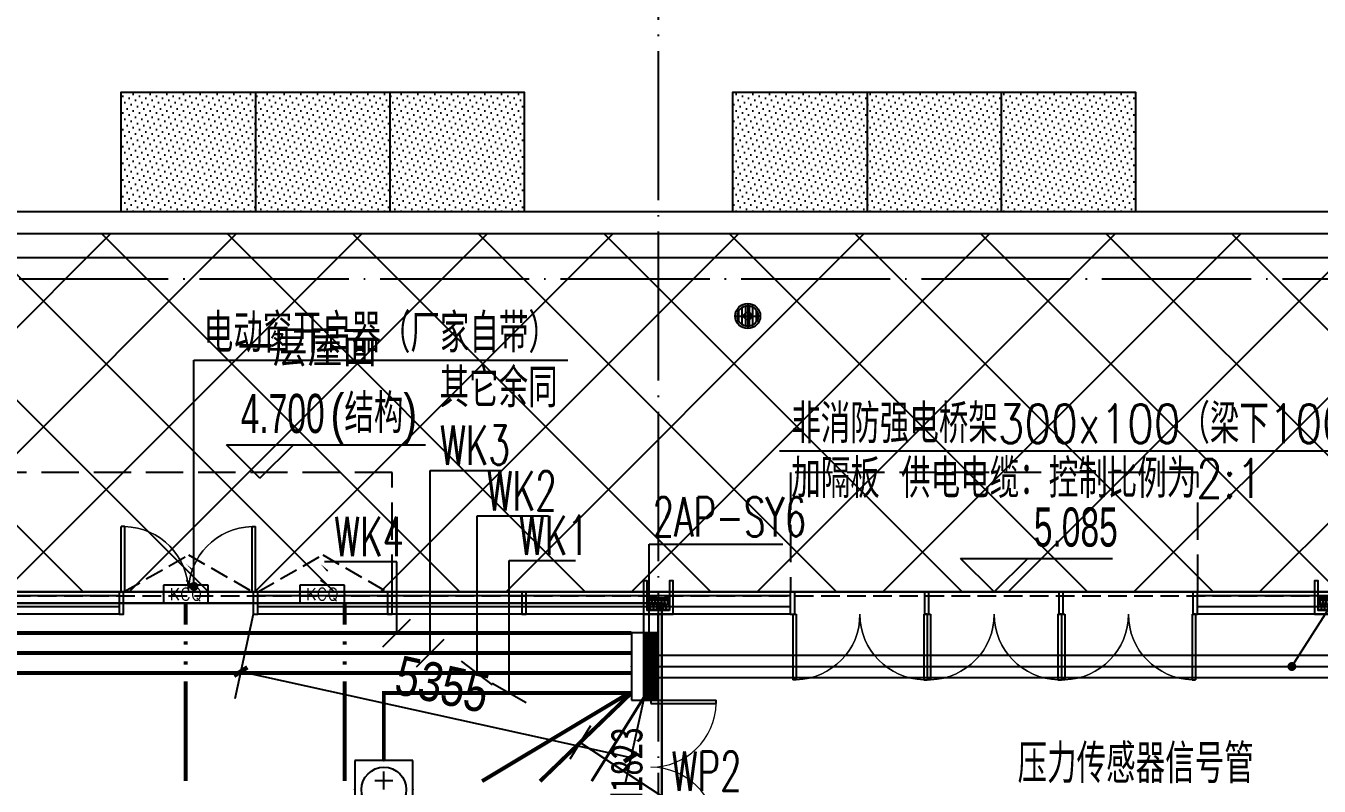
# Model space of a CAD drawing. Extents: x -233336 to 840473, y -28113 to 330904.
# Drawn here: x 14920 to 32262, y 107996 to 118191 of the extents above; entities that cross this region are included whole.
import ezdxf
from ezdxf.enums import TextEntityAlignment as Align
from ezdxf.xclip import XClip

# ---------------------------------------------------------------- set-up
doc = ezdxf.new("R2010")
doc.units = 0
doc.header["$LTSCALE"] = 1000
doc.header["$XCLIPFRAME"] = 2
for name, pattern in [('104-14# 核心筒$0$DOTE', [2.42, 2, -0.2, 0.02, -0.2]), ('14#楼幕墙$0$DASH', [0.35, 0.25, -0.1]), ('X-104 14#平面$0$$0$DASH', [0.35, 0.25, -0.1])]:
    doc.linetypes.add(name, pattern=pattern)
doc.layers.get('0').update_dxf_attribs({"linetype": 'CONTINUOUS'})
doc.layers.get('Defpoints').update_dxf_attribs({"linetype": 'CONTINUOUS'})
for name, color, linetype in [('104-14# 核心筒$0$A_AXIS-轴线', 8, '104-14# 核心筒$0$DOTE'), ('14#楼幕墙$0$A-C_玻璃幕墙', 8, 'CONTINUOUS'), ('14#楼幕墙$0$A-C_窗', 8, 'CONTINUOUS'), ('14#楼幕墙$0$A-C_门', 8, 'CONTINUOUS'), ('CABLETRAY', 130, 'CONTINUOUS'), ('CABLETRAY_DIM', 80, 'CONTINUOUS'), ('CABLETRAY_DOTE', 160, 'CONTINUOUS'), ('DIM-动力', 80, 'CONTINUOUS'), ('DIM-插座', 80, 'CONTINUOUS'), ('EQUIP-动力', 80, 'CONTINUOUS'), ('EQUIP-箱柜', 80, 'CONTINUOUS'), ('TEL_LEAD', 80, 'CONTINUOUS'), ('WIRE-动力', 50, 'CONTINUOUS'), ('WIRE-插座', 160, 'CONTINUOUS'), ('X-104 14#平面$0$01-标注_尺寸', 8, 'CONTINUOUS'), ('X-104 14#平面$0$01-标注_标高', 8, 'CONTINUOUS'), ('X-104 14#平面$0$02-TEXT_标注', 9, 'CONTINUOUS'), ('X-104 14#平面$0$02-TEXT_门窗', 9, 'CONTINUOUS'), ('X-104 14#平面$0$A-C_玻璃幕墙', 8, 'CONTINUOUS'), ('X-104 14#平面$0$A-C_门', 8, 'CONTINUOUS'), ('X-104 14#平面$0$A-O_分水线', 8, 'CONTINUOUS'), ('X-104 14#平面$0$A-O_屋面', 8, 'CONTINUOUS'), ('X-104 14#平面$0$A-TECH_结构', 8, 'CONTINUOUS'), ('X-104 14#平面$0$A_STR-砌块墙', 7, 'CONTINUOUS'), ('X-104 14#平面$0$EH_玻璃', 8, 'CONTINUOUS')]:
    doc.layers.add(name, color=color, linetype=linetype)
for name, color, linetype, plot in [('14#楼幕墙$0$04-不打印_辅助线', 8, 'CONTINUOUS', False), ('2019.06.25燃气表间不打印', 7, 'CONTINUOUS', False), ('X-104 14#平面$0$04-不打印_辅助线', 8, 'CONTINUOUS', False), ('X-104 14#平面$0$降板', 8, 'CONTINUOUS', False)]:
    doc.layers.add(name, color=color, linetype=linetype, plot=plot)
doc.layers.add('X-104 14#平面$0$000套内', color=8, linetype='CONTINUOUS', lineweight=30)
doc.styles.add('_TCH_LABEL', font='COMPLEX', dxfattribs={"bigfont": 'GBCBIG'})
doc.styles.add('_TEL_DIM', font='ROMANS2', dxfattribs={"width": 0.8, "height": 3.5, "bigfont": 'HZDF2'})
doc.styles.get("Standard").update_dxf_attribs({"font": 'GBENOR', "bigfont": 'GBCBIG'})
doc.styles.add('X-104 14#平面$0$_TCH_DIM', font='ros.shx', dxfattribs={"width": 0.8, "bigfont": 'jd.shx'})
doc.styles.add('X-104 14#平面$0$_TCH_DIM_T3', font='ros.shx', dxfattribs={"width": 0.8, "bigfont": 'jd.shx'})
doc.styles.add('X-104 14#平面$0$_TCH_WINDOW', font='STXIHEI.TTF', dxfattribs={"width": 0.75, "height": 3.5})
doc.styles.add('X-104 14#平面$0$Standard', font='STXIHEI.TTF', dxfattribs={"width": 0.8})
doc.dimstyles.new('X-104 14#平面$0$_TCH_ARCH&&150', dxfattribs={"dimtxt": 525, "dimasz": 150, "dimexe": 375, "dimexo": 450, "dimgap": 150, "dimtad": 1, "dimdec": 0, "dimzin": 0, "dimdsep": 46, "dimtxsty": 'X-104 14#平面$0$_TCH_DIM_T3', "dimblk": 'X-104 14#平面$0$_ArchTick', "dimcen": 0.09, "dimclrt": 7, "dimazin": 2, "dimtfac": 1, "dimtdec": 0, "dimtix": 1, "dimtmove": 2, "dimatfit": 3, "dimfxl": 0, "dimtolj": 1, "dimtzin": 0, "dimarcsym": 0})

# ---------------------------------------------------------------- blocks, each defined once
blk = doc.blocks.new('*X5')
at = {"color": 0}
for p, q in [((-250, 32.8), (-182.8, 100)), ((-250, 68.2), (-218.2, 100)), ((-247.5, 0), (-147.5, 100)), ((-212.1, 0), (-112.1, 100)), ((-176.8, 0), (-76.8, 100)), ((-141.4, 0), (-41.4, 100)), ((-106.1, 0), (-6.1, 100)), ((-70.7, 0), (29.3, 100)), ((-35.4, 0), (64.6, 100)), ((0, 0), (100, 100)), ((35.4, 0), (135.4, 100)), ((70.7, 0), (170.7, 100)), ((106.1, 0), (206.1, 100)), ((141.4, 0), (241.4, 100)), ((176.8, 0), (250, 73.2)), ((212.1, 0), (250, 37.9)), ((247.5, 0), (250, 2.5))]:
    blk.add_line(p, q, dxfattribs=at)
blk = doc.blocks.new('$equip$00001414')
for p, q in [((0.75, 0.6), (-0.75, 0.6)), ((-0.75, 0.6), (-0.75, 0)), ((0.75, 0), (0.75, 0.6)), ((-0.75, 0.3), (0.75, 0.3)), ((-0.75, 0), (0.75, 0))]:
    blk.add_line(p, q)
at = {"const_width": 0.3}
blk.add_lwpolyline([(-0.75, 0.15), (0.75, 0.15)], dxfattribs=at)
for p in [(0, 0.6), (-0.75, 0.3), (0.75, 0.3), (0, 0)]:
    blk.add_point(p)
at = {"xscale": 0.00300000000061118, "yscale": 0.00300000000061118, "zscale": 0.00300000000061118}
blk.add_blockref('*X5', (0, 0), dxfattribs=at)
at = {"style": '_TCH_LABEL', "flags": 9}
blk.add_attdef('A', (0, 0), '', height=0.00002, dxfattribs=at)
blk = doc.blocks.new('14#楼幕墙$0$A$C678332E3')
blk.add_lwpolyline([(0, 0), (60, 0), (60, 300), (0, 300)], close=True)
blk = doc.blocks.new('14#楼幕墙$0$$LinePat$岩棉板')
at = {"color": 0}
for p, q in [((0, -17), (12, -67)), ((12, -67), (24, -17))]:
    blk.add_line(p, q, dxfattribs=at)
for centre, start, end in [((12, -17), 0, 180), ((0, -67), 270, 0), ((24, -67), 180, 270)]:
    blk.add_arc(centre, 12, start, end, dxfattribs=at)
at = {"layer": 'Defpoints'}
blk.add_point((0, 0.1), dxfattribs=at)
at = {"layer": 'Defpoints', "color": 0}
blk.add_point((24, -84), dxfattribs=at)
blk = doc.blocks.new('*U155')
blk.add_lwpolyline([(300, 0), (0, 0), (0, 150), (300, 150)], close=True)
at = {"color": 8, "xscale": -1.785714284225998, "yscale": 1.782568518697715, "zscale": 1.782568518697715, "rotation": 180}
for p in [(0, 0), (43, 0), (86, 0), (129, 0), (171, 0), (214, 0), (257, 0)]:
    blk.add_blockref('14#楼幕墙$0$$LinePat$岩棉板', p, dxfattribs=at)
blk = doc.blocks.new('14#楼幕墙$0$A$C07E80D9E')
blk.add_lwpolyline([(-350, -50), (-50, -50), (-50, -450), (0, -450), (0, 0), (-400, 0), (-400, -450), (-350, -450)], close=True)
for points in [[(-50, -200), (-350, -200)], [(-50, -220), (-350, -220)]]:
    blk.add_lwpolyline(points)
at = {"layer": '14#楼幕墙$0$A-C_玻璃幕墙', "rotation": 180}
blk.add_blockref('*U155', (-50, -50), dxfattribs=at)
blk = doc.blocks.new('14#楼幕墙$0$A$C09283E46')
for name, p, rotation in [('14#楼幕墙$0$A$C678332E3', (-23361, 23451), 357.5000000000006), ('14#楼幕墙$0$A$C678332E3', (-21563, 23372), 357.5000000000006), ('14#楼幕墙$0$A$C678332E3', (-19765, 23294), 357.5000000000006), ('14#楼幕墙$0$A$C07E80D9E', (-16338, 23144), 177.5000000000001), ('14#楼幕墙$0$A$C678332E3', (-17967, 23215), 357.5000000000006), ('14#楼幕墙$0$A$C678332E3', (-14370, 23058), 357.5000000000006), ('14#楼幕墙$0$A$C678332E3', (-12572, 22980), 357.5000000000006), ('14#楼幕墙$0$A$C678332E3', (-10773, 22901), 357.5000000000006), ('14#楼幕墙$0$A$C678332E3', (-8975, 22823), 357.5000000000006), ('14#楼幕墙$0$A$C07E80D9E', (-7347, 22751), 177.5000000000001)]:
    blk.add_blockref(name, p, dxfattribs=dict(rotation=rotation))
blk = doc.blocks.new('14#楼幕墙$0$A$C22714246')
at = {"linetype": '14#楼幕墙$0$DASH'}
blk.add_lwpolyline([(1740, 497), (870, 0), (0, 497)], dxfattribs=at)
at = {"layer": '14#楼幕墙$0$A-C_玻璃幕墙', "color": 1}
blk.add_lwpolyline([(899, 122, 0, 25, 0), (802, 217, 0, 0, 0), (900, 340, 25, 0, 0), (796, 422, 0, 0, 0)], format="xyseb", dxfattribs=at)
blk = doc.blocks.new('14#楼幕墙$0$$DorLib2D$00000002')
for p, q in [((-0.5, 0), (-0.5, 0.4875)), ((-0.475, 0.4875), (-0.5, 0.4875)), ((-0.475, 0), (-0.475, 0.4875)), ((0.475, 0), (0.475, 0.4875)), ((0.475, 0.4875), (0.5, 0.4875)), ((0.5, 0), (0.5, 0.4875)), ((-0.5, 0), (-0.475, 0)), ((0.5, 0), (0.475, 0))]:
    blk.add_line(p, q)
at = {"lineweight": 13}
for centre, start, end in [((-0.4875, 0), 0, 88.53072), ((0.4875, 0), 91.46928, 180)]:
    blk.add_arc(centre, 0.4875, start, end, dxfattribs=at)
blk = doc.blocks.new('14#楼幕墙')
at = {"layer": '14#楼幕墙$0$A-C_玻璃幕墙'}
for p, q in [((86987, 110600), (8392, 110600)), ((16170, 110550), (8433, 110550)), ((25170, 110550), (18030, 110550)), ((37830, 110550), (30630, 110550)), ((16170, 110400), (8554, 110400)), ((16170, 110300), (8635, 110300)), ((25170, 110400), (18030, 110400)), ((25170, 110300), (18030, 110300)), ((37830, 110400), (30630, 110400)), ((37830, 110300), (30630, 110300))]:
    blk.add_line(p, q, dxfattribs=at)
at = {"layer": '14#楼幕墙$0$A-C_玻璃幕墙', "linetype": '14#楼幕墙$0$DASH', "ltscale": 2}
for points in [[(14370, 110600), (19830, 110600), (19830, 112200), (14370, 112200)], [(25175, 110600), (30635, 110600), (30635, 112200), (25175, 112200)]]:
    blk.add_lwpolyline(points, close=True, dxfattribs=at)
at = {"layer": '14#楼幕墙$0$04-不打印_辅助线', "rotation": 180}
blk.add_blockref('14#楼幕墙$0$A$C22714246', (17970, 111097), dxfattribs=at)
at = {"layer": '14#楼幕墙$0$A-C_玻璃幕墙', "rotation": 2.499999999999448}
blk.add_blockref('14#楼幕墙$0$A$C09283E46', (40532, 87891), dxfattribs=at)
at = {"layer": '14#楼幕墙$0$A-C_窗', "rotation": 180}
blk.add_blockref('14#楼幕墙$0$A$C22714246', (19770, 111097), dxfattribs=at)
at = {"layer": '14#楼幕墙$0$A-C_门', "xscale": -1800, "zscale": 100}
for p, yscale in [((17100, 110600), 1800), ((26105, 110300), -1800), ((27905, 110300), -1800), ((29705, 110300), -1800)]:
    blk.add_blockref('14#楼幕墙$0$$DorLib2D$00000002', p, dxfattribs=dict(at, yscale=yscale))
blk = doc.blocks.new('104-14# 核心筒')
at = {"layer": '104-14# 核心筒$0$A_AXIS-轴线'}
for p, q in [((23400, 139633.6), (23400, 80554.9)), ((-9370.1, 114800), (120259.9, 114800))]:
    blk.add_line(p, q, dxfattribs=at)
blk = doc.blocks.new('X-104 14#平面$0$ydl')
h = blk.add_hatch()
h.set_pattern_fill('ANSI31', color=8, scale=30, angle=45)
h.set_pattern_definition([(90, (0, 0), (-47.625, 1e-14), [])])
edge = h.paths.add_edge_path()
edge.add_arc((0, 0), 138, 0, 360)
for radius in [168, 138]:
    blk.add_circle((0, 0), radius)
at = {"layer": 'X-104 14#平面$0$04-不打印_辅助线'}
for p, q in [((-168, 0), (168, 0)), ((0, 168), (0, -168))]:
    blk.add_line(p, q, dxfattribs=at)
blk = doc.blocks.new('X-104 14#平面$0$d3d3d3')
blk.add_circle((-91300, 25200), 50)
at = {"layer": 'X-104 14#平面$0$A-O_分水线'}
blk.add_blockref('X-104 14#平面$0$ydl', (-91300, 25200), dxfattribs=at)
blk = doc.blocks.new('X-104 14#平面$0$$DorLib2D$00000002')
for p, q in [((-0.5, 0), (-0.5, 0.4875)), ((-0.475, 0.4875), (-0.5, 0.4875)), ((-0.475, 0), (-0.475, 0.4875)), ((0.475, 0), (0.475, 0.4875)), ((0.475, 0.4875), (0.5, 0.4875)), ((0.5, 0), (0.5, 0.4875)), ((-0.5, 0), (-0.475, 0)), ((0.5, 0), (0.475, 0))]:
    blk.add_line(p, q)
at = {"lineweight": 13}
for centre, start, end in [((-0.4875, 0), 0, 88.53072), ((0.4875, 0), 91.46928, 180)]:
    blk.add_arc(centre, 0.4875, start, end, dxfattribs=at)
blk = doc.blocks.new('X-104 14#平面$0$_ArchTick')
at = {"color": 0, "linetype": 'ByBlock', "const_width": 0.4}
blk.add_lwpolyline([(-0.5, -0.5), (0.5, 0.5)], dxfattribs=at)
blk = doc.blocks.new('*D242')
at = {"layer": 'Defpoints', "color": 0}
for p in [(18067, 110740), (23297, 109590), (23031, 108382)]:
    blk.add_point(p, dxfattribs=at)
at = {"layer": 'X-104 14#平面$0$01-标注_尺寸', "color": 0, "lineweight": -2}
for p, q in [((17970, 110300), (17721, 109165)), ((17801, 109532), (23031, 108382)), ((23200, 109150), (22951, 108015))]:
    blk.add_line(p, q, dxfattribs=at)
at = {"layer": 'X-104 14#平面$0$01-标注_尺寸', "color": 0, "lineweight": -2, "xscale": 150, "yscale": 150, "zscale": 150}
for p, rotation in [((17801, 109532), 167.598851300671), ((23031, 108382), 347.5988513006709)]:
    blk.add_blockref('X-104 14#平面$0$_ArchTick', p, dxfattribs=dict(at, rotation=rotation))
at = {"layer": 'X-104 14#平面$0$01-标注_尺寸', "color": 7, "insert": (20505, 109360), "char_height": 525, "attachment_point": 5, "rotation": 347.5989, "style": 'X-104 14#平面$0$_TCH_DIM_T3'}
blk.add_mtext('\\A1;5355', dxfattribs=at)
blk = doc.blocks.new('$equip$00001344')
for p, q in [((0.65, 0.65), (-0.65, 0.65)), ((-0.65, 0.65), (-0.65, -0.65)), ((0.65, -0.65), (0.65, 0.65)), ((0, 0), (0, 0.4)), ((-0.2, 0.2), (0.2, 0.2)), ((-0.2, -0.2), (0.2, -0.2)), ((-0.65, -0.65), (0.65, -0.65))]:
    blk.add_line(p, q)
blk.add_circle((0, 0), 0.5)
for p in [(0, 0.65), (-0.65, 0), (0.65, 0), (0, -0.65)]:
    blk.add_point(p)
at = {"flags": 9}
blk.add_attdef('A', (0, 0), '', height=0.00002, dxfattribs=at)
blk = doc.blocks.new('$equip$00001816')
for p, q in [((0.75, 0.6), (-0.75, 0.6)), ((-0.75, 0.6), (-0.75, 0)), ((0.75, 0), (0.75, 0.6)), ((-0.75, 0), (0.75, 0))]:
    blk.add_line(p, q)
for p in [(0, 0.6), (-0.75, 0.3), (0, 0), (0.75, 0.3)]:
    blk.add_point(p)
at = {"color": 7, "style": '_TEL_DIM'}
blk.add_attdef('$TEXT$', text='', height=0.4, dxfattribs=at).set_placement((0, 0.3), align=Align.MIDDLE_CENTER)
at = {"color": 7, "style": '_TEL_DIM', "flags": 1}
blk.add_attdef('A', text='', height=0.00002, dxfattribs=at).set_placement((0, 0), align=Align.MIDDLE_CENTER)
blk = doc.blocks.new('X-104 14#平面')
at = {"layer": 'X-104 14#平面$0$EH_玻璃'}
h = blk.add_hatch(dxfattribs=at)
h.set_pattern_fill('DOTS', color=256, scale=50, angle=45)
h.paths.add_polyline_path([(21602, 117300), (16200, 117300), (16200, 115700), (21602, 115700)])
h = blk.add_hatch(dxfattribs=at)
h.set_pattern_fill('DOTS', color=256, scale=50, angle=45)
h.paths.add_polyline_path([(29802, 117300), (24400, 117300), (24400, 115700), (29802, 115700)])
at = {"layer": 'X-104 14#平面$0$降板'}
h = blk.add_hatch(dxfattribs=at)
h.set_pattern_fill('ANSI37', color=256, scale=750)
h.set_pattern_definition([(45, (0, 0), (-841.899, 841.899), []), (135, (0, 0), (-841.899, -841.899), [])])
h.paths.add_polyline_path([(95250, 109400), (95250, 114400), (95050, 114400), (95050, 115200), (95303.7, 115200), (96797.3, 120568.3), (96604.6, 120621.9), (96819.1, 121392.6), (85624.2, 124507.3), (87140.3, 129956.4), (83582.3, 130946.3), (66456.4, 115400), (609.3, 115400), (8.3, 112572.3), (4215, 111678.1), (1409.8, 98484.1), (6940.3, 97308.6), (8660.2, 105400), (8599.7, 105400), (8599.7, 106200), (14200, 106200), (14200, 110600), (86750, 110600), (86750, 109400)])
at = {"layer": 'X-104 14#平面$0$000套内'}
blk.add_lwpolyline([(23450, 85694.7), (-5822.8, 84416.6), (-2618.1, 99493.5), (5804.2, 97703.3), (8513.6, 110450), (23450, 110450), (23450, 102650), (22050, 102650), (22050, 96900), (23450, 96900)], close=True, dxfattribs=at)
at = {"layer": 'X-104 14#平面$0$01-标注_标高'}
for p, q in [((18058.9, 112123.9), (17608.9, 112573.9)), ((17608.9, 112573.9), (20279.5, 112573.9)), ((18058.9, 112123.9), (18508.9, 112573.9)), ((27905, 110600), (27455, 111050)), ((27455, 111050), (29489.8, 111050)), ((27905, 110600), (28355, 111050))]:
    blk.add_line(p, q, dxfattribs=at)
at = {"layer": 'X-104 14#平面$0$04-不打印_辅助线'}
blk.add_lwpolyline([(95250, 109400), (95250, 114400), (95050, 114400), (95050, 115200), (95303.7, 115200), (96797.3, 120568.3), (96604.6, 120621.9), (96819.1, 121392.6), (85624.2, 124507.3), (87140.3, 129956.4), (83582.3, 130946.3), (66456.4, 115400), (609.3, 115400), (8.3, 112572.3), (4215, 111678.1), (1409.8, 98484.1), (6940.3, 97308.6), (8660.2, 105400), (8599.7, 105400), (8599.7, 106200), (14200, 106200), (14200, 110600), (86750, 110600), (86750, 109400)], close=True, dxfattribs=at)
at = {"layer": 'X-104 14#平面$0$A-C_玻璃幕墙'}
for p, q in [((18000, 117300), (18000, 115700)), ((19800, 117300), (19800, 115700)), ((26200, 117300), (26200, 115700)), ((28000, 117300), (28000, 115700)), ((16200, 115700), (21600, 115700)), ((24400, 115700), (29800, 115700))]:
    blk.add_line(p, q, dxfattribs=at)
blk.add_lwpolyline([(109062.3, 84667.9), (119297.3, 99814.5), (117562.9, 100200.5), (120741.8, 127894.6), (99426.9, 133825), (92631.2, 109400), (86987.2, 109400), (86987.2, 110600), (8392.2, 110600), (5688.7, 97881.2), (-2733.6, 99671.4), (-6009.8, 84258.3), (40178.1, 86274.9), (39845.1, 84183.6), (83845.6, 86452.5)], close=True, dxfattribs=at)
for points in [[(16200, 115700), (16200, 117300), (21600, 117300), (21600, 115700)], [(24400, 115700), (24400, 117300), (29800, 117300), (29800, 115700)]]:
    blk.add_lwpolyline(points, dxfattribs=at)
at = {"layer": 'X-104 14#平面$0$A-O_屋面', "ltscale": 5}
for points in [[(388.1, 112184.9), (-347.3, 112341.2), (366.7, 115700), (66340.6, 115700), (83503.2, 131279.7), (87317.1, 130218.6), (85640.2, 124191.5)], [(86765.5, 129728.5), (83666.6, 130590.7), (66580, 115080), (868.7, 115080), (388.1, 112818.7), (517, 112791.3), (388.1, 112184.9)]]:
    blk.add_lwpolyline(points, dxfattribs=at)
at = {"layer": 'X-104 14#平面$0$A-TECH_结构', "linetype": 'X-104 14#平面$0$$0$DASH'}
blk.add_lwpolyline([(120414.6, 127674.3), (99635.5, 133455.6), (96317.6, 121532.1), (85624.2, 124507.3), (87140.3, 129956.4), (83582.3, 130946.3), (66456.4, 115400), (609.3, 115400), (8.3, 112572.3), (4214.3, 111678.3), (1409.8, 98484.1), (-2502.5, 99315.7), (-5635.8, 84574.9), (40532.1, 86590.6), (40199.6, 84502.3), (83848.5, 86753.1), (108910.7, 84979.4), (118802, 99617.3), (117234.1, 99966.3)], close=True, dxfattribs=at)
blk.add_lwpolyline([(1461.8, 98728.5), (5727.2, 97821.9), (8432.6, 110550), (86937.2, 110550), (86937.2, 109350), (92677.4, 109350)], dxfattribs=at)
at = {"layer": 'X-104 14#平面$0$A_STR-砌块墙'}
for p, q in [((23200, 110300), (23200, 109150)), ((23400, 110300), (23200, 110300)), ((23400, 109150), (23400, 110300)), ((23200, 109150), (23400, 109150))]:
    blk.add_line(p, q, dxfattribs=at)
ref = blk.add_blockref('104-14# 核心筒', (0, 0))
XClip(ref).set_block_clipping_path([(-38664.3623821461, -25500), (139216.5485069363, 330900)])
for name, p in [('14#楼幕墙', (0, 0)), ('X-104 14#平面$0$d3d3d3', (115900, 89100))]:
    blk.add_blockref(name, p)
at = {"layer": 'X-104 14#平面$0$A-C_门', "xscale": 1800, "zscale": 100}
for p, yscale in [((17100, 110600), 1800), ((26105, 110300), -1800), ((27905, 110300), -1800), ((29705, 110300), -1800)]:
    blk.add_blockref('X-104 14#平面$0$$DorLib2D$00000002', p, dxfattribs=dict(at, yscale=yscale))
at = {"layer": 'X-104 14#平面$0$A-C_门'}
ref = blk.add_blockref('X-104 14#平面$0$$DorLib2D$00000002', (23300, 108250), dxfattribs=dict(at, xscale=-1800, yscale=-1800, zscale=200, rotation=90))
ref.add_attrib('A', 'BM1823', (23187.5, 107480.1), dxfattribs={"layer": 'X-104 14#平面$0$02-TEXT_门窗', "height": 428.14, "rotation": 90, "style": 'X-104 14#平面$0$_TCH_WINDOW', "width": 0.75})
at = {"layer": 'X-104 14#平面$0$01-标注_标高', "color": 7, "style": 'X-104 14#平面$0$_TCH_DIM'}
for s, height, width, p in [('4.700', 525, 0.64, (17802, 112731.4)), ('(结构)', 520.93, 0.8, (19005, 112731.4)), ('5.085', 525, 0.64, (28436.8, 111207.5))]:
    blk.add_text(s, height=height, dxfattribs=dict(at, width=width)).set_placement(p)
at = {"layer": 'X-104 14#平面$0$02-TEXT_标注', "style": 'X-104 14#平面$0$Standard', "width": 0.8}
blk.add_text('一层屋面', height=428.14, dxfattribs=at).set_placement((17763.7, 113673.7))
at = {"layer": 'X-104 14#平面$0$01-标注_尺寸'}
dim = blk.add_aligned_dim(p1=(18066.6, 110739.5), p2=(23296.6, 109589.5), distance=-1236.6, text='5355', dimstyle='X-104 14#平面$0$_TCH_ARCH&&150', dxfattribs=at)
dim.commit()
dim.dimension.update_dxf_attribs({"geometry": '*D242', "text_midpoint": (20504.7, 109359.6)})

msp = doc.modelspace()

# ---------------------------------------------------------------- linework, layer by layer
at = {"layer": '2019.06.25燃气表间不打印', "const_width": 52.5}
msp.add_lwpolyline([(22990.8, 109234), (21037.1, 108062.5)], dxfattribs=at)
at = {"layer": 'CABLETRAY'}
for p, q in [((23400, 109450), (23400, 109750)), ((23400, 109750), (32867.5, 109750)), ((32867.5, 109450), (23400, 109450))]:
    msp.add_line(p, q, dxfattribs=at)
at = {"layer": 'CABLETRAY_DIM'}
for p, q in [((33737, 112489.9), (25025.5, 112489.9)), ((31895.8, 109600), (33737, 112489.9))]:
    msp.add_line(p, q, dxfattribs=at)
at = {"layer": 'CABLETRAY_DIM', "const_width": 60}
msp.add_lwpolyline([(31879.7, 109574.7, 1), (31911.9, 109625.3, 1)], format="xyb", close=True, dxfattribs=at)
at = {"layer": 'CABLETRAY_DOTE'}
msp.add_line((23400, 109600), (32867.5, 109600), dxfattribs=at)
at = {"layer": 'DIM-动力', "color": 80}
for p, q in [((17174.3, 110674.4), (17174.3, 113706.3)), ((17174.3, 113706.3), (22188.5, 113706.3))]:
    msp.add_line(p, q, dxfattribs=at)
at = {"layer": 'DIM-动力'}
msp.add_line((22489.9, 108802.4), (22212.1, 108356.9), dxfattribs=at)
at = {"layer": 'DIM-动力', "color": 80, "const_width": 60}
msp.add_lwpolyline([(17174.3, 110644.4, 1), (17174.3, 110704.4, 1)], format="xyb", close=True, dxfattribs=at)
at = {"layer": 'DIM-动力'}
msp.add_lwpolyline([(22351, 108579.7), (23450, 107860.1)], dxfattribs=at)
at = {"layer": 'DIM-插座', "color": 80}
for p, q in [((19708.5, 109864.4), (20079.8, 110235.6)), ((20157.9, 109596.2), (20529.2, 109967.4)), ((21179.2, 109353.9), (20762.6, 109673.3)), ((21173.8, 109375.6), (21629.6, 109115.2))]:
    msp.add_line(p, q, dxfattribs=at)
for points in [[(20343.6, 109781.8), (20343.6, 112230.4)], [(20343.6, 112230.4), (21301.2, 112230.4)], [(20970.9, 109513.6), (20970.9, 111619.3)], [(20970.9, 111619.3), (21928.6, 111619.3)], [(19894.1, 111005), (18924.9, 111005)], [(19894.1, 110050), (19894.1, 111005)], [(21401.7, 109245.4), (21401.7, 111020.6)], [(21401.7, 111020.6), (22289.8, 111020.6)]]:
    msp.add_lwpolyline(points, dxfattribs=at)
at = {"layer": 'TEL_LEAD', "color": 80}
for p, q in [((23280, 109889.7), (23280, 111240)), ((23280, 111240), (25069.2, 111240))]:
    msp.add_line(p, q, dxfattribs=at)
at = {"layer": 'TEL_LEAD', "color": 80, "const_width": 60}
msp.add_lwpolyline([(23280, 109859.7, 1), (23280, 109919.7, 1)], format="xyb", close=True, dxfattribs=at)
at = {"layer": 'WIRE-动力', "color": 50}
for points, const_width in [([(23040, 109245.4), (21815.7, 108062.5)], 52.5), ([(22506.9, 108062.5), (23220, 109207.2)], 37.5)]:
    msp.add_lwpolyline(points, dxfattribs=dict(at, const_width=const_width))
at = {"layer": 'WIRE-插座', "const_width": 52.5}
for points in [[(17063.4, 110450), (17063.4, 110162.5)], [(19193.6, 110450), (19193.6, 110162.5)], [(17063.4, 109937.5), (17063.4, 109894.3)], [(19193.6, 109937.5), (19193.6, 109894.3)], [(17063.4, 109669.3), (17063.4, 109626.1)], [(19193.6, 109669.3), (19193.6, 109626.1)], [(17063.4, 109401.1), (17063.4, 108062.5)], [(19193.6, 109401.1), (19193.6, 108062.5)]]:
    msp.add_lwpolyline(points, dxfattribs=at)
at = {"layer": 'WIRE-插座', "color": 160, "const_width": 52.5}
for points in [[(23040, 110050), (12887.8, 110050)], [(23040, 109781.8), (13034.4, 109781.8)], [(23040, 109513.6), (12040.8, 109513.6), (12040.8, 108062.5)], [(19720.4, 108340), (19720.4, 109245.4), (23040, 109245.4)]]:
    msp.add_lwpolyline(points, dxfattribs=at)

# ---------------------------------------------------------------- block references
msp.add_blockref('X-104 14#平面', (0, 0))
at = {"layer": 'EQUIP-动力', "color": 80, "xscale": 400, "yscale": 400, "zscale": 400}
for p in [(17063.4, 110450), (18893.6, 110450)]:
    msp.add_blockref('$equip$00001816', p, dxfattribs=at).add_auto_attribs({'$TEXT$': 'KCQ'})
at = {"layer": 'EQUIP-动力', "color": 80, "xscale": 600, "yscale": 600, "zscale": 600}
msp.add_blockref('$equip$00001344', (19720.4, 107950), dxfattribs=at)
at = {"layer": 'EQUIP-箱柜', "color": 80, "xscale": 600, "yscale": 600, "zscale": 600, "rotation": 90}
msp.add_blockref('$equip$00001414', (23400, 109600), dxfattribs=at)

# ---------------------------------------------------------------- texts
at = {"layer": 'CABLETRAY_DIM', "color": 7, "style": '_TEL_DIM', "width": 0.8}
for s, p in [('非消防强电桥架300x100（梁下100mm安装）', (25183, 112594.9)), ('加隔板 供电电缆：控制比例为2:1', (25183, 111859.9))]:
    msp.add_text(s, height=520.866, dxfattribs=at).set_placement(p)
at = {"layer": 'DIM-动力', "color": 7, "style": '_TEL_DIM'}
for s, height, width, p in [('电动窗开启器（厂家自带）', 520.866, 0.8, (17305.2, 113811.3)), ('其它余同', 520.87, 0.8, (20466.8, 113076.3)), ('WP2', 525, 0.64, (23581.2, 107935.1))]:
    msp.add_text(s, height=height, dxfattribs=dict(at, width=width)).set_placement(p)
at = {"layer": 'DIM-插座', "color": 7, "style": '_TEL_DIM', "width": 0.64}
for s, p in [('WK3', (20474.8, 112305.4)), ('WK2', (21102.2, 111694.3)), ('WK4', (19056.1, 111080)), ('WK1', (21532.9, 111095.6))]:
    msp.add_text(s, height=525, dxfattribs=at).set_placement(p)
at = {"layer": 'TEL_LEAD', "color": 7, "style": '_TEL_DIM'}
for s, height, width, p in [('2AP-SY6', 525, 0.64, (23324.4, 111345)), ('压力传感器信号管', 520.87, 0.8, (28217.8, 108036.3))]:
    msp.add_text(s, height=height, dxfattribs=dict(at, width=width)).set_placement(p)

doc.saveas('drawing.dxf')
